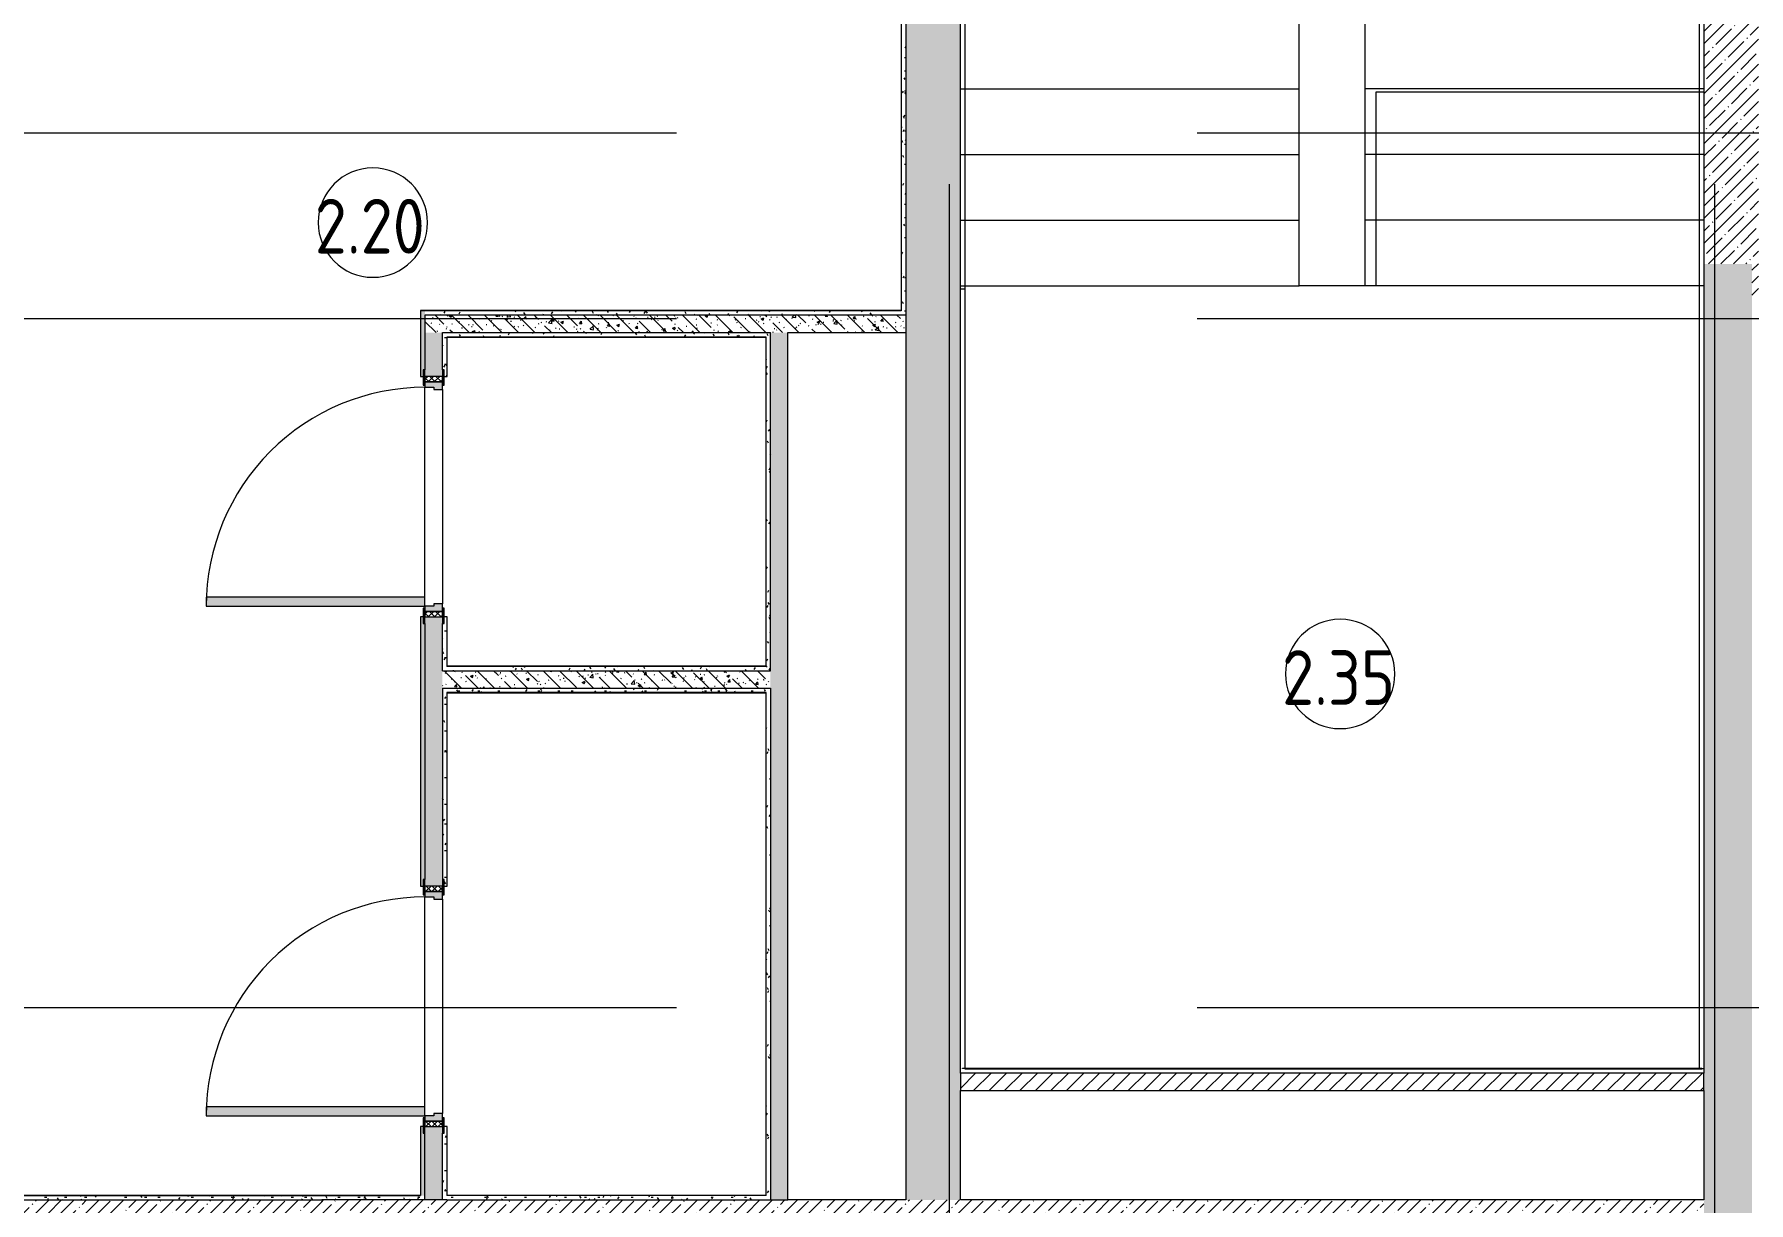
# Model space of a CAD drawing. Header units: millimetres. Extents: x -6228 to 200708, y -8553 to 29014.
# Drawn here: x 136120 to 143959, y 17257 to 22600 of the extents above; entities that cross this region are included whole.
import ezdxf

# ---------------------------------------------------------------- set-up
doc = ezdxf.new("R2010")
doc.units = ezdxf.units.MM
doc.linetypes.add('200_ШТРИХ__ш1_п0_6_', pattern=[800, 500, -300])
doc.linetypes.add('Осевая', pattern=[15875, 3175, -2381.25, 7937.5, -2381.25])
for name, color, linetype, lineweight in [('A-AREA-IDEN', 7, 'Continuous', 9), ('A-DETL-MBND-1', 7, '200_ШТРИХ__ш1_п0_6_', 9), ('A-WALL-4', 7, 'Continuous', 13), ('I-WALL-6', 7, 'Continuous', 9), ('S-STRS-2', 7, 'Continuous', 9), ('S-STRS-MBND-2', 7, 'Continuous', 9), ('Оси', 7, 'Continuous', 9), ('Оси-2', 7, 'Осевая', 9)]:
    doc.layers.add(name, color=color, linetype=linetype, lineweight=lineweight)
for name, color, linetype, lineweight, true_color in [('A-DOOR-5', 7, 'Continuous', 9, 0xaaaaaa), ('A-DOOR-6', 7, 'Continuous', 9, 0xe2e2e2), ('A-DOOR-FRAM-4', 7, 'Continuous', 9, 0xe2e2e2), ('A-DOOR-FRAM-5', 7, 'Continuous', 9, 0xaaaaaa), ('A-FLOR-3', 7, 'Continuous', 9, 0xaaaaaa), ('I-WALL-7', 7, 'Continuous', 9, 0x787878), ('I-WALL-8', 9, 'Continuous', 9, 0x808080)]:
    doc.layers.add(name, color=color, linetype=linetype, lineweight=lineweight, true_color=true_color)
doc.styles.add('GOST Common', font='GOST_Common.ttf', dxfattribs={"width": 0.9, "height": 250})
pattern_1 = [(45, (50944.32, 0), (-57.024626, 57.024626), []), (45, (51001.345, 0), (-57.024626, 57.024626), [100.806, -20.161, 3.353, -16.808])]
pattern_2 = [(135, (50944.32, 0), (-75.43415, -75.43415), [106.68, -17.78, 3.556, -17.78]), (135, (50944.32, 75.39), (-75.43415, -75.43415), []), (50, (50944.32, 0), (127.52922, -11.15758), [13.335, -146.685]), (355, (50944.32, 0), (-24.66966, 133.74002), [10.668, -117.348]), (100.451, (50954.95, -0.93), (102.85973, 122.58178), [11.333, -124.663]), (46.184, (50944.32, 35.56), (189.75516, -29.43036), [20.002, -220.027]), (96.636, (50960.13, 33.1), (166.1822, 173.1996), [17, -186.995]), (351.184, (50944.32, 35.56), (166.18393, 173.19757), [16.002, -176.022]), (21, (50962.1, 26.67), (106.13027, -71.58603), [13.335, -146.685]), (326, (50962.1, 26.67), (43.26188, 128.93175), [10.668, -117.348]), (71.451, (50970.94, 20.7), (149.39198, 57.34505), [11.333, -124.663]), (37.5, (50944.32, 0), (2.162228, 59.188357), [3.353, -112.573, 3.353, -115.773, -117.792]), (37.5, (50944.32, 0), (2.162228, 59.188357), [-235.052, 3.353, -114.44]), (7.5, (50944.32, 0), (46.773857, 70.126152), [3.353, -64.567, 3.353, -109.906, -44.894]), (7.5, (50944.32, 0), (46.773857, 70.126152), [-181.178, 3.353, -41.542]), (327.5, (50904.67, 0), (94.913671, -4.010093), [3.353, -41.097, 3.353, -135.331, -184.023]), (327.5, (50904.67, 0), (94.913671, -4.010093), [-183.134, 3.353, -180.67]), (317.5, (50886.89, 0), (103.69057, 17.79882), [3.353, -54.432, 3.353, -88.748, -130.683]), (317.5, (50886.89, 0), (103.69057, 17.79882), [-149.885, 3.353, -127.33])]
pattern_3 = [(0, (50944.32, 0), (121.92, 30.48), [10.058, -81.382, 10.058, -81.382, -487.68]), (0, (50944.32, 0), (121.92, 30.48), [-182.88, 10.058, -172.822, 10.058, -81.382, -213.36]), (0, (50944.32, 0), (121.92, 30.48), [-457.2, 10.058, -50.902, 10.058, -142.342]), (120, (50990.04, 15.24), (-87.356454, 90.345817), [10.058, -81.382, 10.058, -81.382, -487.68]), (120, (50990.04, 15.24), (-87.356454, 90.345817), [-182.88, 10.058, -172.822, 10.058, -81.382, -213.36]), (120, (50990.04, 15.24), (-87.356454, 90.345817), [-457.2, 10.058, -50.902, 10.058, -142.342]), (240, (51005.28, 76.2), (-34.563546, -120.825817), [10.058, -81.382, 10.058, -81.382, -487.68]), (240, (51005.28, 76.2), (-34.563546, -120.825817), [-182.88, 10.058, -172.822, 10.058, -81.382, -213.36]), (240, (51005.28, 76.2), (-34.563546, -120.825817), [-457.2, 10.058, -50.902, 10.058, -142.342])]

# ---------------------------------------------------------------- blocks, each defined once
blk = doc.blocks.new('110_Дверь_СКБ_1Ст_Внутренняя1 - Д-3 _п_ 1100x2100h_много всего-32422909-План зашивки приборов отопления в осях 2 этажа 23-33')
at = {"layer": 'A-DOOR-5'}
h = blk.add_hatch(dxfattribs=at)
h.set_pattern_fill('FP_60', color=256, style=0, pattern_type=2)
h.set_pattern_definition([(135, (1751.41, 104.685), (-14.14214, -14.14214), []), (225, (1751.41, 104.685), (14.14214, -14.14214), [])])
h.paths.add_polyline_path([(537.5, -40), (562.5, -40), (562.5, 40), (537.5, 40)])
at = {"layer": 'A-DOOR-6'}
h = blk.add_hatch(color=256, dxfattribs=at)
h.paths.add_polyline_path([(-512.5, 40), (-512.5, -40), (-477.5, -40), (-477.5, 0), (-487.5, 0), (-487.5, 40)])
h.paths.add_polyline_path([(502.5, 0), (502.5, -40), (537.5, -40), (537.5, 40), (512.5, 40), (512.5, 0)])
at = {"layer": 'A-DOOR-FRAM-4'}
for points in [[(-487.5, 1040), (-487.5, 40), (-447.5, 40), (-447.5, 1040)], [(-567.5, 40), (-497.5, 40), (-497.5, 48), (-567.5, 48)], [(522.5, 40), (592.5, 40), (592.5, 48), (522.5, 48)], [(-567.5, -48), (-497.5, -48), (-497.5, -40), (-567.5, -40)], [(522.5, -48), (592.5, -48), (592.5, -40), (522.5, -40)]]:
    blk.add_hatch(color=256, dxfattribs=at).paths.add_polyline_path(points)
at = {"layer": 'A-DOOR-FRAM-5'}
h = blk.add_hatch(dxfattribs=at)
h.set_pattern_fill('FP_61', color=256, style=0, pattern_type=2)
h.set_pattern_definition([(45, (-371.384, 104.685), (-14.1421, 14.1421), []), (135, (-371.384, 104.685), (-14.1421, -14.1421), [])])
h.paths.add_polyline_path([(-537.5, -40), (-512.5, -40), (-512.5, 40), (-537.5, 40)])
at = {"layer": 'A-DOOR-5'}
for p, q in [((-487.5, 1040), (-487.5, 40)), ((-447.5, 1040), (-487.5, 1040)), ((-447.5, 40), (-447.5, 1040)), ((-487.5, 40), (-447.5, 40))]:
    blk.add_line(p, q, dxfattribs=at)
blk.add_arc((-487.5, 40), 1000, 360, 90, dxfattribs=at)
at = {"layer": 'A-DOOR-FRAM-5'}
for p, q in [((-497.5, 48), (-567.5, 48)), ((-567.5, 48), (-567.5, 40)), ((-567.5, 40), (-497.5, 40)), ((-512.5, 40), (-537.5, 40)), ((-537.5, 40), (-537.5, -40)), ((-487.5, 40), (-512.5, 40)), ((-512.5, 40), (-512.5, -40)), ((-512.5, -40), (-512.5, 40)), ((-497.5, 40), (-512.5, 40)), ((-512.5, 40), (-512.5, 39)), ((-512.5, 39), (-497.5, 39)), ((-497.5, 40), (-497.5, 48)), ((-497.5, 39), (-497.5, 40)), ((-487.5, 0), (-487.5, 40)), ((-477.5, 0), (-487.5, 0)), ((-477.5, -40), (-477.5, 0)), ((512.5, 0), (502.5, 0)), ((502.5, 0), (502.5, -40)), ((512.5, 40), (512.5, 0)), ((537.5, 40), (512.5, 40)), ((592.5, 48), (522.5, 48)), ((522.5, 48), (522.5, 40)), ((537.5, 40), (522.5, 40)), ((522.5, 40), (522.5, 39)), ((522.5, 40), (592.5, 40)), ((522.5, 39), (537.5, 39)), ((537.5, -40), (537.5, 40)), ((562.5, 40), (537.5, 40)), ((537.5, 40), (537.5, -40)), ((537.5, 39), (537.5, 40)), ((562.5, -40), (562.5, 40)), ((592.5, 40), (592.5, 48)), ((-497.5, -40), (-567.5, -40)), ((-567.5, -40), (-567.5, -48)), ((-567.5, -48), (-497.5, -48)), ((-537.5, -40), (-512.5, -40)), ((-497.5, -39), (-512.5, -39)), ((-512.5, -39), (-512.5, -40)), ((-512.5, -40), (-477.5, -40)), ((-512.5, -40), (-497.5, -40)), ((-497.5, -40), (-497.5, -39)), ((-497.5, -48), (-497.5, -40)), ((502.5, -40), (537.5, -40)), ((537.5, -39), (522.5, -39)), ((522.5, -39), (522.5, -40)), ((522.5, -40), (537.5, -40)), ((592.5, -40), (522.5, -40)), ((522.5, -40), (522.5, -48)), ((522.5, -48), (592.5, -48)), ((537.5, -40), (537.5, -39)), ((537.5, -40), (562.5, -40)), ((592.5, -48), (592.5, -40))]:
    blk.add_line(p, q, dxfattribs=at)
blk = doc.blocks.new('Марка_Помещения - Номер-25198446-План зашивки приборов отопления в осях 2 этажа 23-33')
at = {"layer": 'A-AREA-IDEN'}
for start, end in [(360, 180), (180, 360)]:
    blk.add_arc((0, 0), 2.5, start, end, dxfattribs=at)

msp = doc.modelspace()

# ---------------------------------------------------------------- hatches: boundary and pattern name
at = {"layer": 'I-WALL-6'}
h = msp.add_hatch(dxfattribs=at)
h.set_pattern_fill('FP_142', color=256, style=0, pattern_type=2)
h.set_pattern_definition(pattern_1)
h.paths.add_polyline_path([(140104.3, 17270), (140354.3, 17270), (140354.3, 27100), (140104.3, 27100), (140104.3, 17611.5)])
h = msp.add_hatch(dxfattribs=at)
h.set_pattern_fill('FP_142', color=256, style=0, pattern_type=2)
h.set_pattern_definition(pattern_1)
h.paths.add_polyline_path([(144004.3, 21400), (144004.3, 27100), (143754.3, 27100), (143754.3, 21550), (143974.3, 21550), (143974.3, 21400)])
h = msp.add_hatch(dxfattribs=at)
h.set_pattern_fill('FP_142', color=256, style=0, pattern_type=2)
h.set_pattern_definition(pattern_1)
h.paths.add_polyline_path([(143944.3, 13620), (143944.3, 13628), (143974.3, 13628), (143974.3, 21550), (143754.3, 21550), (143754.3, 13620)])
h = msp.add_hatch(dxfattribs=at)
h.set_pattern_fill('FP_145', color=256, style=0, pattern_type=2)
h.set_pattern_definition([(45, (50944.32, 0), (-35.35534, 35.35534), [])])
h.paths.add_polyline_path([(143754.3, 17770), (143754.3, 17850), (140354.3, 17850), (140354.3, 17770), (143310.4, 17770)])
h = msp.add_hatch(dxfattribs=at)
h.set_pattern_fill('FP_142', color=256, style=0, pattern_type=2)
h.set_pattern_definition(pattern_1)
h.paths.add_polyline_path([(137214.3, 17050), (137434.3, 17050), (137434.3, 17270), (135914.3, 17270), (135914.3, 17050), (136797.6, 17050)])
h = msp.add_hatch(dxfattribs=at)
h.set_pattern_fill('FP_142', color=256, style=0, pattern_type=2)
h.set_pattern_definition(pattern_1)
h.paths.add_polyline_path([(143310.4, 17050), (143754.3, 17050), (143754.3, 17270), (137434.3, 17270), (137434.3, 17050), (142007.9, 17050)])
at = {"layer": 'I-WALL-7'}
h = msp.add_hatch(dxfattribs=at)
h.set_pattern_fill('FP_149', color=256, style=0, pattern_type=2)
h.set_pattern_definition(pattern_2)
h.paths.add_polyline_path([(140104.3, 21235.8), (140104.3, 21315.8), (137906, 21315.8), (137906, 21235.8), (140054, 21235.8)])
h = msp.add_hatch(dxfattribs=at)
h.set_pattern_fill('FP_149', color=256, style=0, pattern_type=2)
h.set_pattern_definition(pattern_2)
h.paths.add_polyline_path([(137986, 17270), (137986, 17605.4), (137906, 17605.4), (137906, 17270)])
h.paths.add_polyline_path([(137986, 18705.4), (137986, 19935.8), (137906, 19935.8), (137906, 18705.4)])
h.paths.add_polyline_path([(137986, 21035.8), (137986, 21235.8), (137906, 21235.8), (137906, 21035.8)])
h = msp.add_hatch(dxfattribs=at)
h.set_pattern_fill('FP_149', color=256, style=0, pattern_type=2)
h.set_pattern_definition(pattern_2)
h.paths.add_polyline_path([(139566, 16180), (139566, 17050), (139486, 17050), (139486, 16180)])
h.paths.add_polyline_path([(139486, 17270), (139566, 17270), (139566, 21235.8), (139486, 21235.8), (139486, 17290)])
h = msp.add_hatch(dxfattribs=at)
h.set_pattern_fill('FP_149', color=256, style=0, pattern_type=2)
h.set_pattern_definition(pattern_2)
h.paths.add_polyline_path([(139486, 19610), (139486, 19690), (137986, 19690), (137986, 19610), (139402.7, 19610)])
at = {"layer": 'I-WALL-8'}
h = msp.add_hatch(dxfattribs=at)
h.set_pattern_fill('FP_160', color=256, style=0, pattern_type=2)
h.set_pattern_definition(pattern_3)
h.paths.add_polyline_path([(140084.3, 21335.8), (140104.3, 21335.8), (140104.3, 23100), (140084.3, 23100), (140084.3, 21336.8)])
h = msp.add_hatch(dxfattribs=at)
h.set_pattern_fill('FP_160', color=256, style=0, pattern_type=2)
h.set_pattern_definition(pattern_3)
h.paths.add_polyline_path([(137886, 17290), (137906, 17290), (137906, 17575.4), (137898, 17575.4), (137898, 17605.4), (137886, 17605.4)])
h.paths.add_polyline_path([(137898, 18705.4), (137898, 18735.4), (137906, 18735.4), (137905.5, 19905.8), (137898, 19905.8), (137898, 19935.8), (137886, 19935.8), (137886, 18705.4)])
h.paths.add_polyline_path([(137898, 21035.8), (137898, 21065.8), (137906, 21065.8), (137906, 21335.8), (137886, 21335.8), (137886, 21035.8)])
h = msp.add_hatch(dxfattribs=at)
h.set_pattern_fill('FP_160', color=256, style=0, pattern_type=2)
h.set_pattern_definition(pattern_3)
h.paths.add_polyline_path([(140104.3, 21315.8), (140104.3, 21335.8), (137906, 21335.8), (137906, 21315.8), (140054, 21315.8)])
h = msp.add_hatch(dxfattribs=at)
h.set_pattern_fill('FP_160', color=256, style=0, pattern_type=2)
h.set_pattern_definition(pattern_3)
h.paths.add_polyline_path([(138006, 19690), (138006, 19935.8), (137994, 19935.8), (137994, 19905.8), (137986, 19905.8), (137986, 19690)])
h.paths.add_polyline_path([(138006, 21035.8), (138006, 21235.8), (137986, 21235.8), (137986, 21065.8), (137994, 21065.8), (137994, 21035.8)])
h = msp.add_hatch(dxfattribs=at)
h.set_pattern_fill('FP_160', color=256, style=0, pattern_type=2)
h.set_pattern_definition(pattern_3)
h.paths.add_polyline_path([(139465, 21215.8), (139466, 21215.8), (139466, 21235.8), (138006, 21235.8), (138006, 21215.8), (139402.7, 21215.8)])
h = msp.add_hatch(dxfattribs=at)
h.set_pattern_fill('FP_160', color=256, style=0, pattern_type=2)
h.set_pattern_definition(pattern_3)
h.paths.add_polyline_path([(139466, 19710), (139486, 19710), (139486, 21235.8), (139466, 21235.8), (139466, 19711)])
h = msp.add_hatch(dxfattribs=at)
h.set_pattern_fill('FP_160', color=256, style=0, pattern_type=2)
h.set_pattern_definition(pattern_3)
h.paths.add_polyline_path([(139486, 19690), (139486, 19710), (138006, 19710), (138006, 19690), (139402.7, 19690)])
h = msp.add_hatch(dxfattribs=at)
h.set_pattern_fill('FP_160', color=256, style=0, pattern_type=2)
h.set_pattern_definition(pattern_3)
h.paths.add_polyline_path([(139486, 19590), (139486, 19610), (137986, 19610), (137986, 19590), (139466, 19590)])
h = msp.add_hatch(dxfattribs=at)
h.set_pattern_fill('FP_160', color=256, style=0, pattern_type=2)
h.set_pattern_definition(pattern_3)
h.paths.add_polyline_path([(137986, 17270), (138006, 17270), (138006, 17605.4), (137994, 17605.4), (137994, 17575.4), (137986, 17575.4)])
h.paths.add_polyline_path([(138006, 18705.4), (138006, 19590), (137986, 19590), (137986.7, 18735.4), (137994, 18735.4), (137994, 18705.4)])
h = msp.add_hatch(dxfattribs=at)
h.set_pattern_fill('FP_160', color=256, style=0, pattern_type=2)
h.set_pattern_definition(pattern_3)
h.paths.add_polyline_path([(139486, 17290), (139486, 19590), (139466, 19590), (139466, 17290)])
h = msp.add_hatch(dxfattribs=at)
h.set_pattern_fill('FP_160', color=256, style=0, pattern_type=2)
h.set_pattern_definition(pattern_3)
h.paths.add_polyline_path([(137906, 17270), (137906, 17290), (135815, 17290), (135815, 17270), (137448.9, 17270)])
h = msp.add_hatch(dxfattribs=at)
h.set_pattern_fill('FP_160', color=256, style=0, pattern_type=2)
h.set_pattern_definition(pattern_3)
h.paths.add_polyline_path([(139486, 17270), (139486, 17290), (138006, 17290), (138006, 17270), (139402.7, 17270)])

# ---------------------------------------------------------------- linework, layer by layer
at = {"layer": 'A-DETL-MBND-1'}
msp.add_line((143734.3, 22335), (143734.3, 22350), dxfattribs=at)
at = {"layer": 'A-FLOR-3'}
for p, q in [((143754.3, 22335), (142254.3, 22335)), ((142254.3, 22335), (142254.3, 21450)), ((140375.3, 21435), (140354.3, 21435)), ((140375.3, 21450), (140375.3, 17871)), ((143754.3, 21450), (141904.3, 21450)), ((140375.3, 17871), (143754.3, 17871))]:
    msp.add_line(p, q, dxfattribs=at)
at = {"layer": 'A-WALL-4'}
for p, q in [((140104.3, 23175), (140104.3, 21235.8)), ((140084.3, 23080), (140084.3, 21335.8)), ((143754.3, 21550), (143754.3, 21150)), ((137906, 21235.8), (137906, 21065.8)), ((137986, 21235.8), (139486, 21235.8)), ((137986, 21065.8), (137986, 21235.8)), ((138006, 21215.8), (138006, 21035.8)), ((139466, 21215.8), (139465, 21215.8)), ((139466, 19710), (139466, 21215.8)), ((139486, 19690), (139486, 21235.8)), ((138006, 19935.8), (138006, 19710)), ((137906, 19905.8), (137906, 18735.4)), ((137986, 19690), (137986, 19905.8)), ((137986, 19690), (139486, 19690)), ((139466, 19710), (138006, 19710)), ((137986, 19610), (137986, 18735.4)), ((139486, 19610), (139486, 17270)), ((139466, 19590), (138006, 19590)), ((138006, 19590), (138006, 18705.4)), ((139466, 17290), (139466, 19590)), ((140354.3, 17850), (140354.3, 17770)), ((140374.3, 17871), (140375.3, 17871)), ((143733.3, 17871), (143734.3, 17871)), ((143754.3, 17770), (143754.3, 17850)), ((137906, 17270), (137906, 17575.4)), ((137986, 17270), (137986, 17575.4)), ((138006, 17605.4), (138006, 17290)), ((135815, 17290), (137886, 17290)), ((138006, 17270), (137434.3, 17270)), ((139466, 17290), (138006, 17290)), ((138006, 17270), (139566, 17270))]:
    msp.add_line(p, q, dxfattribs=at)
at = {"layer": 'I-WALL-6'}
for p, q in [((140354.3, 17850), (140354.3, 26850)), ((140374.3, 26830), (140374.3, 17870)), ((140375.3, 26829), (140375.3, 21450)), ((143733.3, 26829), (143733.3, 17871)), ((143734.3, 17870), (143734.3, 26850)), ((143754.3, 26395), (143754.3, 21550)), ((140083.3, 23079), (140083.3, 21336.8)), ((143733.3, 22269.6), (143734.3, 22269.6)), ((140375.3, 21891.8), (140374.3, 21891.8)), ((143734.3, 21744.6), (143733.3, 21744.6)), ((137885, 21336.8), (137885, 21035.8)), ((140083.3, 21336.8), (137885, 21336.8)), ((137886, 21335.8), (137886, 21035.8)), ((140084.3, 21335.8), (137886, 21335.8)), ((140375.3, 21350.4), (140374.3, 21350.4)), ((140104.3, 21315.8), (137906, 21315.8)), ((137906, 21315.8), (137906, 21235.8)), ((139465, 21215.8), (138006, 21215.8)), ((138007, 21214.8), (139466, 21214.8)), ((138007, 21035.8), (138007, 21214.8)), ((139465, 21215.8), (139465, 19710)), ((139566, 21235.8), (140104.3, 21235.8)), ((139566, 17270), (139566, 21235.8)), ((140104.3, 21235.8), (140104.3, 17270)), ((143754.3, 21150), (143754.3, 17850)), ((137885, 21035.8), (137898, 21035.8)), ((137994, 21035.8), (138007, 21035.8)), ((137906, 20025.8), (137906, 20985.8)), ((137986, 20975.8), (137986, 19995.8)), ((137898, 19935.8), (137885, 19935.8)), ((137885, 19935.8), (137885, 18705.4)), ((137886, 19935.8), (137886, 18705.4)), ((138007, 19935.8), (137994, 19935.8)), ((138007, 19711), (138007, 19935.8)), ((139466, 19711), (138007, 19711)), ((139466, 19710), (139466, 19710)), ((137986, 19610), (139486, 19610)), ((138007, 19589), (139465, 19589)), ((138007, 18705.4), (138007, 19589)), ((139465, 19589), (139465, 17291)), ((137885, 18705.4), (137898, 18705.4)), ((137994, 18705.4), (138007, 18705.4)), ((137906, 17695.4), (137906, 18654.9)), ((137986, 18645.4), (137986, 17665.4)), ((143754.3, 17850), (140354.3, 17850)), ((140364.3, 17871), (140364.3, 17872)), ((140364.3, 17872), (143744.3, 17872)), ((140375.3, 17871), (140364.3, 17871)), ((140374.3, 17871), (140374.3, 17870)), ((140374.3, 17870), (143744.3, 17870)), ((143744.3, 17870), (143744.3, 17872)), ((140354.3, 17270), (140354.3, 17770)), ((140354.3, 17770), (143754.3, 17770)), ((143754.3, 17770), (143754.3, 17270)), ((137898, 17605.4), (137885, 17605.4)), ((137885, 17605.4), (137885, 17291)), ((137886, 17605.4), (137886, 17290)), ((138007, 17605.4), (137994, 17605.4)), ((138007, 17291), (138007, 17605.4)), ((137885, 17291), (135815, 17291)), ((135815, 17270), (137434.3, 17270)), ((139465, 17291), (138007, 17291)), ((140104.3, 17270), (139566, 17270)), ((143754.3, 17270), (140354.3, 17270))]:
    msp.add_line(p, q, dxfattribs=at)
at = {"layer": 'S-STRS-2'}
for p, q in [((141904.3, 22350), (141904.3, 22650)), ((142204.3, 22650), (142204.3, 22350)), ((140354.3, 22350), (141904.3, 22350)), ((140354.3, 22350), (141904.3, 22350)), ((141904.3, 22050), (141904.3, 22350)), ((143754.3, 22350), (142204.3, 22350)), ((140354.3, 22050), (141904.3, 22050)), ((140354.3, 22050), (141904.3, 22050)), ((141904.3, 21750), (141904.3, 22050)), ((140354.3, 21750), (141904.3, 21750)), ((140354.3, 21750), (141904.3, 21750)), ((141904.3, 21450), (141904.3, 21750)), ((140354.3, 21450), (141904.3, 21450)), ((140354.3, 21450), (141904.3, 21450))]:
    msp.add_line(p, q, dxfattribs=at)
at = {"layer": 'S-STRS-MBND-2'}
for p, q in [((142204.3, 25350), (142204.3, 21450)), ((143754.3, 25350), (143754.3, 21450)), ((143754.3, 22350), (142204.3, 22350)), ((143754.3, 22350), (142204.3, 22350)), ((143754.3, 22050), (142204.3, 22050)), ((143754.3, 22050), (142204.3, 22050)), ((143754.3, 21750), (142204.3, 21750)), ((143754.3, 21750), (142204.3, 21750)), ((143754.3, 21450), (142204.3, 21450))]:
    msp.add_line(p, q, dxfattribs=at)
at = {"layer": 'Оси'}
for p, q in [((141684.3, 22150), (144184.3, 22150)), ((140304.3, 19415.1), (140304.3, 21915.1)), ((143804.3, 19415.1), (143804.3, 21915.1))]:
    msp.add_line(p, q, dxfattribs=at)
at = {"layer": 'Оси-2'}
for p, q in [((135881, 22150), (141684.3, 22150)), ((135881, 21300), (173524.3, 21300)), ((140304.3, 593.7), (140304.3, 19415.1)), ((143804.3, 593.7), (143804.3, 19415.1)), ((135881, 18150), (173704.3, 18150))]:
    msp.add_line(p, q, dxfattribs=at)

# ---------------------------------------------------------------- block references
at = {"layer": 'A-AREA-IDEN', "xscale": 99.99999999999993, "yscale": 99.99999999999993, "zscale": 99.99999999999993}
for p in [(137668, 21738.8), (142091.1, 19675.1)]:
    msp.add_blockref('Марка_Помещения - Номер-25198446-План зашивки приборов отопления в осях 2 этажа 23-33', p, dxfattribs=at)
at = {"layer": 'A-DOOR-5', "rotation": 90}
for p in [(137946, 20473.3), (137946, 18142.9)]:
    msp.add_blockref('110_Дверь_СКБ_1Ст_Внутренняя1 - Д-3 _п_ 1100x2100h_много всего-32422909-План зашивки приборов отопления в осях 2 этажа 23-33', p, dxfattribs=at)

# ---------------------------------------------------------------- texts
at = {"layer": 'A-AREA-IDEN', "char_height": 250, "width": 663.797, "attachment_point": 1, "style": 'GOST Common'}
for s, insert in [('2.20', (137402.3, 21847.4)), ('2.35', (141825.4, 19783.7))]:
    msp.add_mtext(s, dxfattribs=dict(at, insert=insert))

doc.saveas('drawing.dxf')
